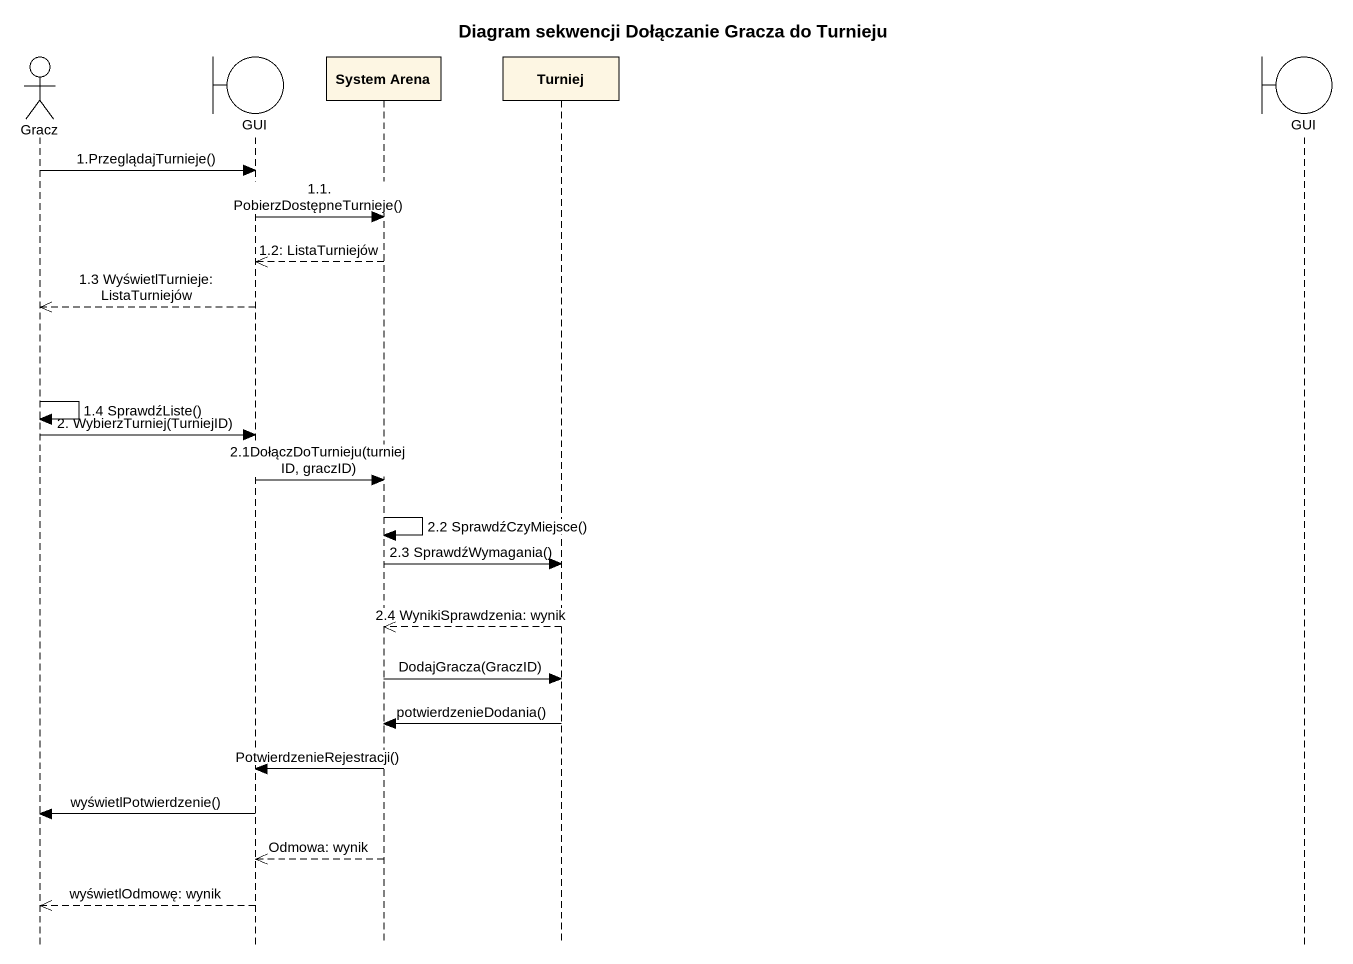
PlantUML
@startuml
title Diagram sekwencji Dołączanie Gracza do Turnieju
hide footbox
actor Gracz
boundary GUI
participant "System Arena" as System_Arena
participant Turniej
boundary "GUI" as GUI_2

Gracz -> GUI : 1.PrzeglądajTurnieje()
GUI -> System_Arena : 1.1. PobierzDostępneTurnieje()
System_Arena -->> GUI : 1.2: ListaTurniejów
GUI -->> Gracz : 1.3 WyświetlTurnieje: ListaTurniejów
Gracz -> Gracz : 1.4 SprawdźListe()
Gracz -> GUI : 2. WybierzTurniej(TurniejID)
GUI -> System_Arena : 2.1DołączDoTurnieju(turniejID, graczID)
System_Arena -> System_Arena : 2.2 SprawdźCzyMiejsce()
System_Arena -> Turniej : 2.3 SprawdźWymagania()
Turniej -->> System_Arena : 2.4 WynikiSprawdzenia: wynik
System_Arena -> Turniej : DodajGracza(GraczID)
Turniej -> System_Arena : potwierdzenieDodania()
System_Arena -> GUI : PotwierdzenieRejestracji()
GUI -> Gracz : wyświetlPotwierdzenie()
System_Arena -->> GUI : Odmowa: wynik
GUI -->> Gracz : wyświetlOdmowę: wynik
@enduml
